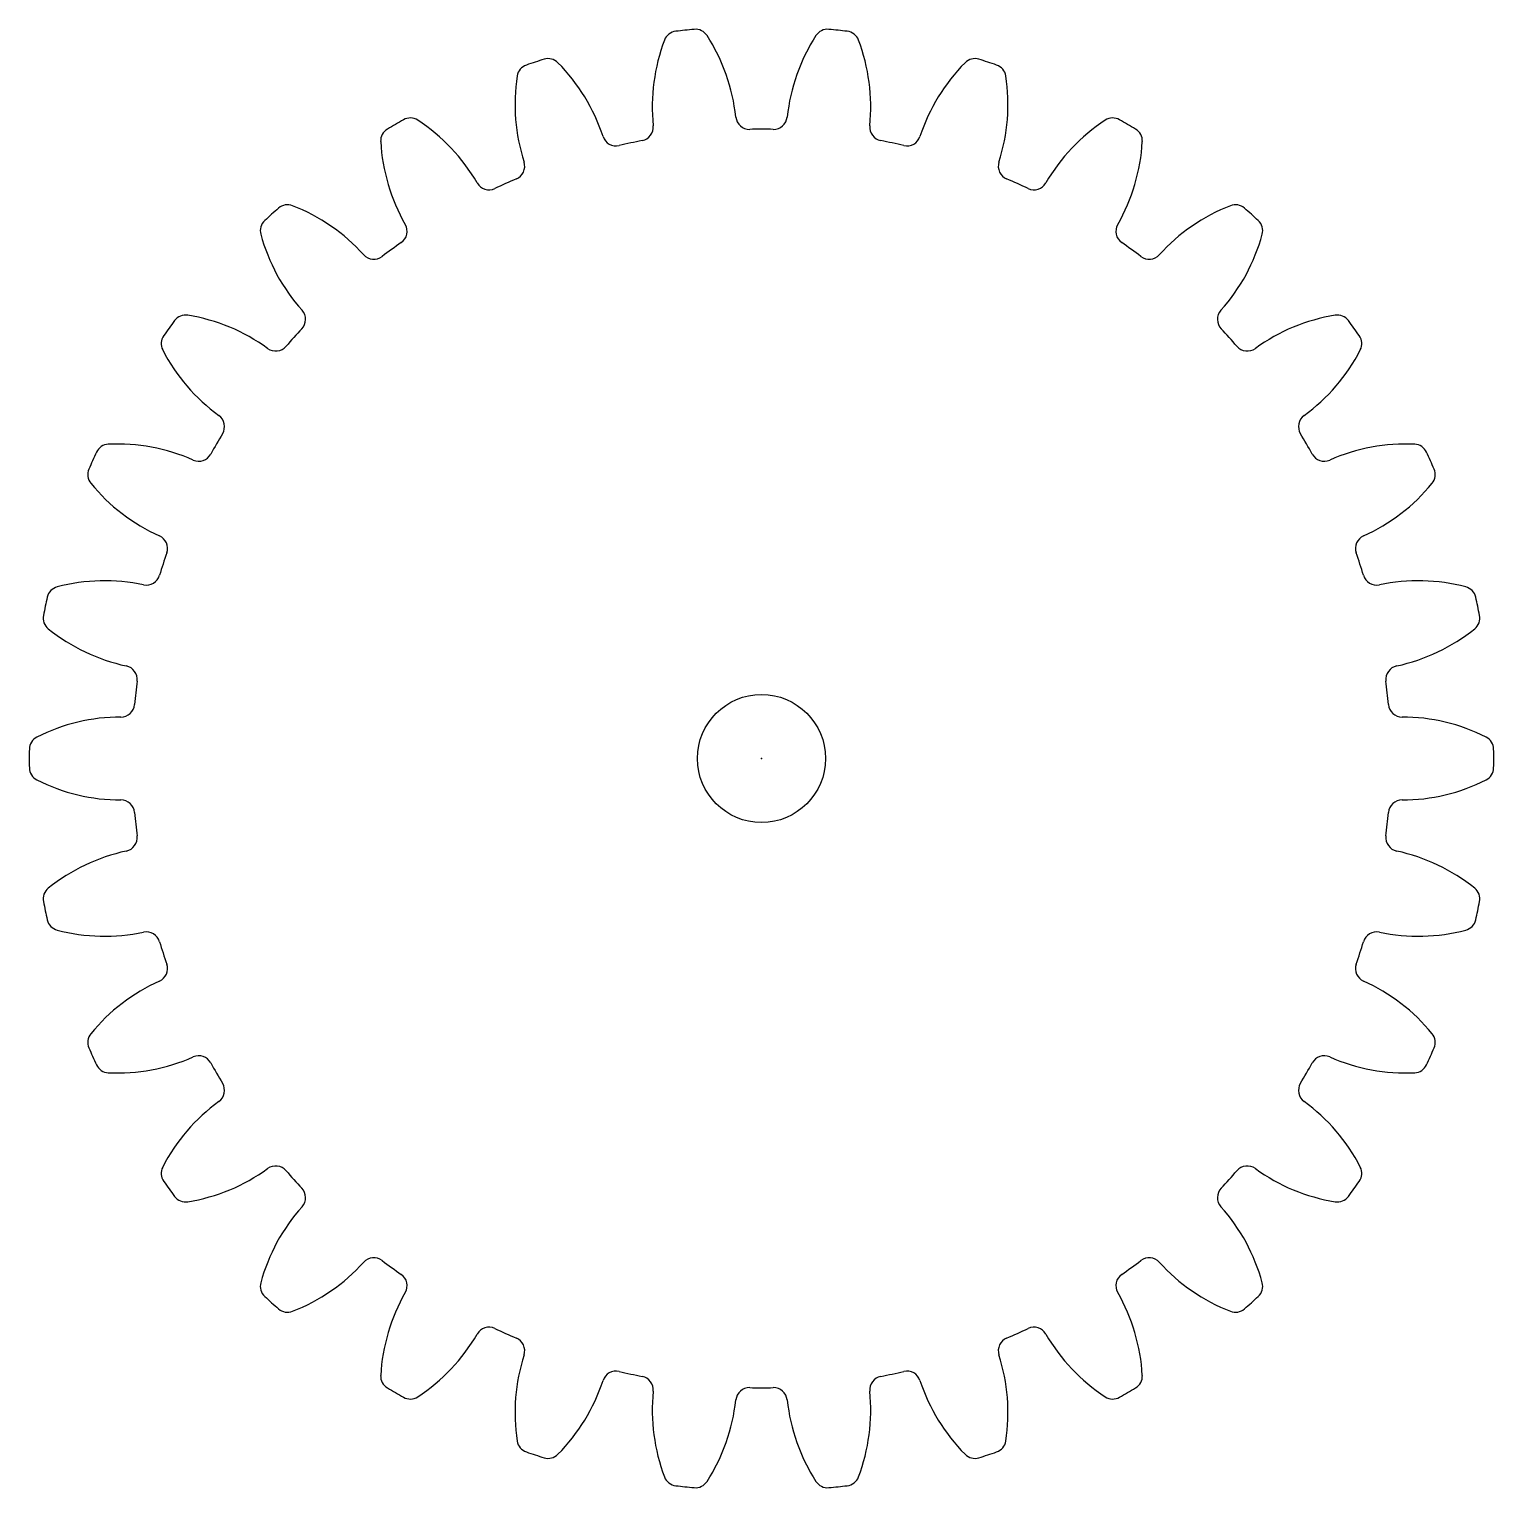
# Model space of a CAD drawing. Header units: millimetres. Extents: x -32 to 32, y -31.9 to 31.9.
import ezdxf

# ---------------------------------------------------------------- set-up
doc = ezdxf.new("R2010")
doc.units = ezdxf.units.MM
doc.header["$PDSIZE"] = -1

msp = doc.modelspace()

# ---------------------------------------------------------------- linework, layer by layer
at = {"color": 7, "linetype": 'Continuous', "lineweight": 25}
msp.add_circle((0, 0), 2.8, dxfattribs=at)
for centre, radius, start, end in [((3.422, 28.49), 8.194, 159.22689, 185.87165), ((-3.679, 31.184), 0.6, 96.7287, 159.22689), ((0, 0), 32, 95.2713, 96.7287), ((-2.885, 31.267), 0.6, 32.77311, 95.2713), ((-9.27, 27.156), 8.194, 6.12835, 32.77311), ((9.27, 27.156), 8.194, 147.22689, 173.87165), ((2.885, 31.267), 0.6, 84.7287, 147.22689), ((0, 0), 32, 83.2713, 84.7287), ((3.679, 31.184), 0.6, 20.77311, 83.2713), ((-3.422, 28.49), 8.194, 354.12835, 20.77311), ((-10.082, 29.737), 0.6, 108.7287, 171.22689), ((0, 0), 32, 107.2713, 108.7287), ((-9.323, 29.984), 0.6, 44.77311, 107.2713), ((-14.714, 24.635), 8.194, 18.12835, 44.77311), ((14.714, 24.635), 8.194, 135.22689, 161.87165), ((9.323, 29.984), 0.6, 72.7287, 135.22689), ((0, 0), 32, 71.2713, 72.7287), ((10.082, 29.737), 0.6, 8.77311, 71.2713), ((-2.577, 28.579), 8.194, 171.22689, 197.87165), ((2.577, 28.579), 8.194, 342.12835, 8.77311), ((0, 0), 32, 119.2713, 120.7287), ((-15.353, 27.391), 0.6, 56.77311, 119.2713), ((-19.514, 21.038), 8.194, 30.12835, 56.77311), ((-5.327, 27.591), 0.6, 280.92712, 5.87165), ((-0.526, 28.095), 0.6, 186.12835, 271.07288), ((0.526, 28.095), 0.6, 268.92712, 353.87165), ((5.327, 27.591), 0.6, 174.12835, 259.07288), ((19.514, 21.038), 8.194, 123.22689, 149.87165), ((15.353, 27.391), 0.6, 60.7287, 123.22689), ((0, 0), 32, 59.2713, 60.7287), ((-16.045, 26.991), 0.6, 120.7287, 183.22689), ((-8.462, 27.419), 8.194, 183.22689, 209.87165), ((-6.356, 27.372), 0.6, 198.12835, 283.07288), ((0, 0), 27.5, 100.92712, 103.07288), ((0, 0), 27.5, 88.92712, 91.07288), ((0, 0), 27.5, 76.92712, 79.07288), ((6.356, 27.372), 0.6, 256.92712, 341.87165), ((8.462, 27.419), 8.194, 330.12835, 356.77311), ((16.045, 26.991), 0.6, 356.77311, 59.2713), ((-10.947, 25.88), 0.6, 292.92712, 17.87165), ((10.947, 25.88), 0.6, 162.12835, 247.07288), ((-11.908, 25.452), 0.6, 210.12835, 295.07288), ((0, 0), 27.5, 112.92712, 115.07288), ((0, 0), 27.5, 64.92712, 67.07288), ((11.908, 25.452), 0.6, 244.92712, 329.87165), ((0, 0), 32, 131.2713, 132.7287), ((-20.712, 23.6), 0.6, 68.77311, 131.2713), ((-23.462, 16.521), 8.194, 42.12835, 68.77311), ((23.462, 16.521), 8.194, 111.22689, 137.87165), ((20.712, 23.6), 0.6, 48.7287, 111.22689), ((0, 0), 32, 47.2713, 48.7287), ((-21.306, 23.066), 0.6, 132.7287, 195.22689), ((-16.088, 23.039), 0.6, 304.92712, 29.87165), ((16.088, 23.039), 0.6, 150.12835, 235.07288), ((21.306, 23.066), 0.6, 344.77311, 47.2713), ((-13.978, 25.06), 8.194, 195.22689, 221.87165), ((0, 0), 27.5, 124.92712, 127.07288), ((0, 0), 27.5, 52.92712, 55.07288), ((13.978, 25.06), 8.194, 318.12835, 344.77311), ((-16.94, 22.42), 0.6, 222.12835, 307.07288), ((16.94, 22.42), 0.6, 232.92712, 317.87165), ((-25.166, 18.778), 0.6, 80.77311, 143.2713), ((-26.384, 11.282), 8.194, 54.12835, 80.77311), ((-20.527, 19.19), 0.6, 316.92712, 41.87165), ((20.527, 19.19), 0.6, 138.12835, 223.07288), ((26.384, 11.282), 8.194, 99.22689, 125.87165), ((25.166, 18.778), 0.6, 36.7287, 99.22689), ((0, 0), 32, 143.2713, 144.7287), ((0, 0), 27.5, 136.92712, 139.07288), ((0, 0), 27.5, 40.92712, 43.07288), ((0, 0), 32, 35.2713, 36.7287), ((-25.636, 18.132), 0.6, 144.7287, 207.22689), ((-21.231, 18.408), 0.6, 234.12835, 319.07288), ((21.231, 18.408), 0.6, 220.92712, 305.87165), ((25.636, 18.132), 0.6, 332.77311, 35.2713), ((-18.883, 21.606), 8.194, 207.22689, 233.87165), ((18.883, 21.606), 8.194, 306.12835, 332.77311), ((-24.068, 14.503), 0.6, 328.92712, 53.87165), ((24.068, 14.503), 0.6, 126.12835, 211.07288), ((0, 0), 27.5, 148.92712, 151.07288), ((0, 0), 27.5, 28.92712, 31.07288), ((-28.521, 13.135), 0.6, 92.77311, 155.2713), ((-28.153, 5.55), 8.194, 66.12835, 92.77311), ((28.153, 5.55), 8.194, 87.22689, 113.87165), ((28.521, 13.135), 0.6, 24.7287, 87.22689), ((0, 0), 32, 155.2713, 156.7287), ((-24.594, 13.592), 0.6, 246.12835, 331.07288), ((24.594, 13.592), 0.6, 208.92712, 293.87165), ((0, 0), 32, 23.2713, 24.7287), ((-28.845, 12.406), 0.6, 156.7287, 219.22689), ((28.845, 12.406), 0.6, 320.77311, 23.2713), ((-22.962, 17.208), 8.194, 219.22689, 245.87165), ((22.962, 17.208), 8.194, 294.12835, 320.77311), ((-26.557, 9.182), 0.6, 340.92712, 65.87165), ((26.557, 9.182), 0.6, 114.12835, 199.07288), ((0, 0), 27.5, 160.92712, 163.07288), ((0, 0), 27.5, 16.92712, 19.07288), ((-28.692, -0.425), 8.194, 78.12835, 104.77311), ((-26.883, 8.181), 0.6, 258.12835, 343.07288), ((26.883, 8.181), 0.6, 196.92712, 281.87165), ((28.692, -0.425), 8.194, 75.22689, 101.87165), ((0, 0), 32, 167.2713, 168.7287), ((-30.628, 6.919), 0.6, 104.77311, 167.2713), ((30.628, 6.919), 0.6, 12.7287, 75.22689), ((0, 0), 32, 11.2713, 12.7287), ((-30.794, 6.137), 0.6, 168.7287, 231.22689), ((30.794, 6.137), 0.6, 308.77311, 11.2713), ((-26.038, 12.058), 8.194, 231.22689, 257.87165), ((26.038, 12.058), 8.194, 282.12835, 308.77311), ((-27.886, 3.46), 0.6, 352.92712, 77.87165), ((27.886, 3.46), 0.6, 102.12835, 187.07288), ((0, 0), 27.5, 172.92712, 175.07288), ((0, 0), 27.5, 4.92712, 7.07288), ((-27.996, 2.413), 0.6, 270.12835, 355.07288), ((27.996, 2.413), 0.6, 184.92712, 269.87165), ((-27.976, -6.381), 8.194, 90.12835, 116.77311), ((27.976, -6.381), 8.194, 63.22689, 89.87165), ((-31.397, 0.399), 0.6, 116.77311, 179.2713), ((31.397, 0.399), 0.6, 0.7287, 63.22689), ((0, 0), 32, 179.2713, 180.7287), ((0, 0), 32, 359.2713, 0.7287), ((-31.397, -0.399), 0.6, 180.7287, 243.22689), ((31.397, -0.399), 0.6, 296.77311, 359.2713), ((-27.976, 6.381), 8.194, 243.22689, 269.87165), ((27.976, 6.381), 8.194, 270.12835, 296.77311), ((-27.996, -2.413), 0.6, 4.92712, 89.87165), ((27.996, -2.413), 0.6, 90.12835, 175.07288), ((0, 0), 27.5, 184.92712, 187.07288), ((0, 0), 27.5, 352.92712, 355.07288), ((-27.886, -3.46), 0.6, 282.12835, 7.07288), ((27.886, -3.46), 0.6, 172.92712, 257.87165), ((-26.038, -12.058), 8.194, 102.12835, 128.77311), ((26.038, -12.058), 8.194, 51.22689, 77.87165), ((-30.794, -6.137), 0.6, 128.77311, 191.2713), ((30.794, -6.137), 0.6, 348.7287, 51.22689), ((0, 0), 32, 191.2713, 192.7287), ((0, 0), 32, 347.2713, 348.7287), ((-30.628, -6.919), 0.6, 192.7287, 255.22689), ((-28.692, 0.425), 8.194, 255.22689, 281.87165), ((-26.883, -8.181), 0.6, 16.92712, 101.87165), ((26.883, -8.181), 0.6, 78.12835, 163.07288), ((28.692, 0.425), 8.194, 258.12835, 284.77311), ((30.628, -6.919), 0.6, 284.77311, 347.2713), ((0, 0), 27.5, 196.92712, 199.07288), ((0, 0), 27.5, 340.92712, 343.07288), ((-26.557, -9.182), 0.6, 294.12835, 19.07288), ((26.557, -9.182), 0.6, 160.92712, 245.87165), ((-22.962, -17.208), 8.194, 114.12835, 140.77311), ((22.962, -17.208), 8.194, 39.22689, 65.87165), ((-28.845, -12.406), 0.6, 140.77311, 203.2713), ((28.845, -12.406), 0.6, 336.7287, 39.22689), ((0, 0), 32, 203.2713, 204.7287), ((0, 0), 32, 335.2713, 336.7287), ((-28.521, -13.135), 0.6, 204.7287, 267.22689), ((-28.153, -5.55), 8.194, 267.22689, 293.87165), ((-24.594, -13.592), 0.6, 28.92712, 113.87165), ((0, 0), 27.5, 208.92712, 211.07288), ((0, 0), 27.5, 328.92712, 331.07288), ((24.594, -13.592), 0.6, 66.12835, 151.07288), ((28.153, -5.55), 8.194, 246.12835, 272.77311), ((28.521, -13.135), 0.6, 272.77311, 335.2713), ((-24.068, -14.503), 0.6, 306.12835, 31.07288), ((24.068, -14.503), 0.6, 148.92712, 233.87165), ((-18.883, -21.606), 8.194, 126.12835, 152.77311), ((18.883, -21.606), 8.194, 27.22689, 53.87165), ((-25.636, -18.132), 0.6, 152.77311, 215.2713), ((-21.231, -18.408), 0.6, 40.92712, 125.87165), ((21.231, -18.408), 0.6, 54.12835, 139.07288), ((25.636, -18.132), 0.6, 324.7287, 27.22689), ((0, 0), 32, 215.2713, 216.7287), ((-26.384, -11.282), 8.194, 279.22689, 305.87165), ((0, 0), 27.5, 220.92712, 223.07288), ((0, 0), 27.5, 316.92712, 319.07288), ((26.384, -11.282), 8.194, 234.12835, 260.77311), ((0, 0), 32, 323.2713, 324.7287), ((-25.166, -18.778), 0.6, 216.7287, 279.22689), ((-20.527, -19.19), 0.6, 318.12835, 43.07288), ((20.527, -19.19), 0.6, 136.92712, 221.87165), ((25.166, -18.778), 0.6, 260.77311, 323.2713), ((-13.978, -25.06), 8.194, 138.12835, 164.77311), ((13.978, -25.06), 8.194, 15.22689, 41.87165), ((-23.462, -16.521), 8.194, 291.22689, 317.87165), ((-16.94, -22.42), 0.6, 52.92712, 137.87165), ((0, 0), 27.5, 232.92712, 235.07288), ((0, 0), 27.5, 304.92712, 307.07288), ((16.94, -22.42), 0.6, 42.12835, 127.07288), ((23.462, -16.521), 8.194, 222.12835, 248.77311), ((-21.306, -23.066), 0.6, 164.77311, 227.2713), ((-16.088, -23.039), 0.6, 330.12835, 55.07288), ((16.088, -23.039), 0.6, 124.92712, 209.87165), ((21.306, -23.066), 0.6, 312.7287, 15.22689), ((0, 0), 32, 227.2713, 228.7287), ((-8.462, -27.419), 8.194, 150.12835, 176.77311), ((8.462, -27.419), 8.194, 3.22689, 29.87165), ((0, 0), 32, 311.2713, 312.7287), ((-20.712, -23.6), 0.6, 228.7287, 291.22689), ((20.712, -23.6), 0.6, 248.77311, 311.2713), ((-11.908, -25.452), 0.6, 64.92712, 149.87165), ((0, 0), 27.5, 244.92712, 247.07288), ((0, 0), 27.5, 292.92712, 295.07288), ((11.908, -25.452), 0.6, 30.12835, 115.07288), ((-19.514, -21.038), 8.194, 303.22689, 329.87165), ((-10.947, -25.88), 0.6, 342.12835, 67.07288), ((10.947, -25.88), 0.6, 112.92712, 197.87165), ((19.514, -21.038), 8.194, 210.12835, 236.77311), ((-2.577, -28.579), 8.194, 162.12835, 188.77311), ((2.577, -28.579), 8.194, 351.22689, 17.87165), ((-6.356, -27.372), 0.6, 76.92712, 161.87165), ((0, 0), 27.5, 256.92712, 259.07288), ((0, 0), 27.5, 280.92712, 283.07288), ((6.356, -27.372), 0.6, 18.12835, 103.07288), ((-16.045, -26.991), 0.6, 176.77311, 239.2713), ((0, 0), 32, 239.2713, 240.7287), ((-14.714, -24.635), 8.194, 315.22689, 341.87165), ((-5.327, -27.591), 0.6, 354.12835, 79.07288), ((-0.526, -28.095), 0.6, 88.92712, 173.87165), ((0, 0), 27.5, 268.92712, 271.07288), ((0.526, -28.095), 0.6, 6.12835, 91.07288), ((5.327, -27.591), 0.6, 100.92712, 185.87165), ((14.714, -24.635), 8.194, 198.12835, 224.77311), ((0, 0), 32, 299.2713, 300.7287), ((16.045, -26.991), 0.6, 300.7287, 3.22689), ((-15.353, -27.391), 0.6, 240.7287, 303.22689), ((3.422, -28.49), 8.194, 174.12835, 200.77311), ((-9.27, -27.156), 8.194, 327.22689, 353.87165), ((9.27, -27.156), 8.194, 186.12835, 212.77311), ((-3.422, -28.49), 8.194, 339.22689, 5.87165), ((15.353, -27.391), 0.6, 236.77311, 299.2713), ((-10.082, -29.737), 0.6, 188.77311, 251.2713), ((10.082, -29.737), 0.6, 288.7287, 351.22689), ((0, 0), 32, 251.2713, 252.7287), ((-9.323, -29.984), 0.6, 252.7287, 315.22689), ((9.323, -29.984), 0.6, 224.77311, 287.2713), ((0, 0), 32, 287.2713, 288.7287), ((-3.679, -31.184), 0.6, 200.77311, 263.2713), ((0, 0), 32, 263.2713, 264.7287), ((-2.885, -31.267), 0.6, 264.7287, 327.22689), ((2.885, -31.267), 0.6, 212.77311, 275.2713), ((0, 0), 32, 275.2713, 276.7287), ((3.679, -31.184), 0.6, 276.7287, 339.22689)]:
    msp.add_arc(centre, radius, start, end, dxfattribs=at)
at = {"color": 7, "linetype": 'Continuous'}
msp.add_point((0, 0), dxfattribs=at)

doc.saveas('drawing.dxf')
